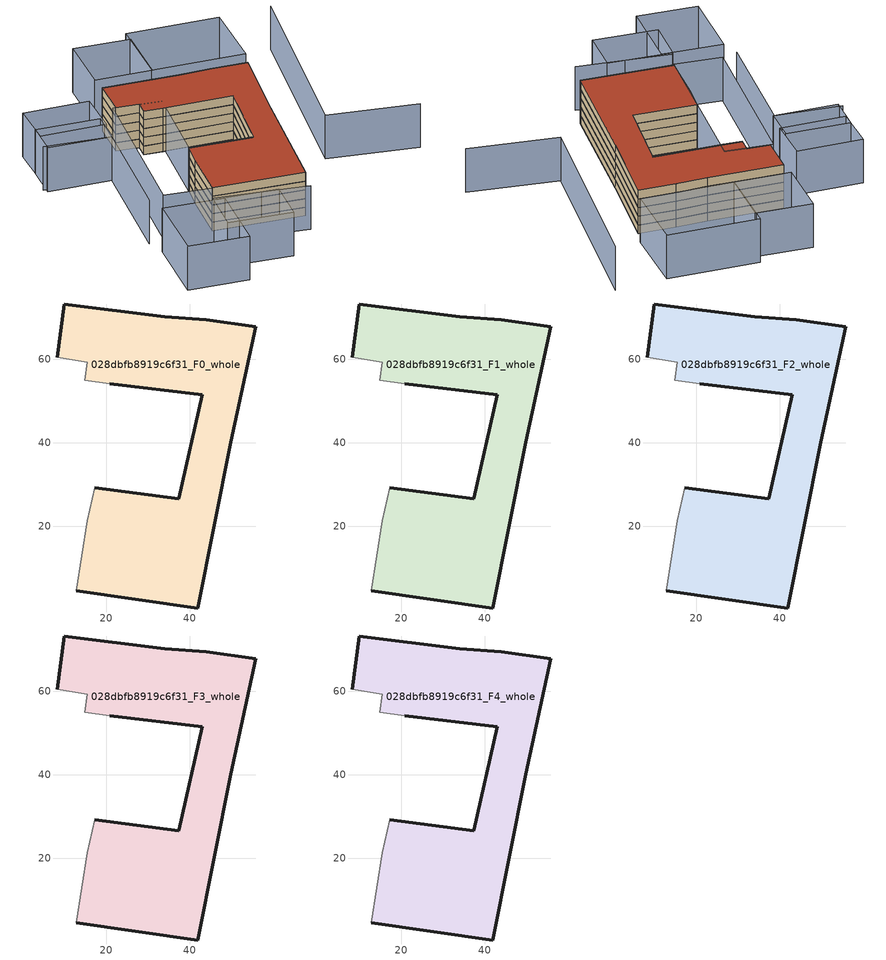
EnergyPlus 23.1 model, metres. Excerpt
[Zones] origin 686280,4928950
028dbfb8919c6f31_F0_whole
 floor ground (EU_floor_Construction): 41.93,0.33 49.86,40.07 55.88,67.85 43.92,69.42 34.02,70.14 9.94,73.25 8.19,60.43 15.46,59.33 14.8,54.96 20.87,54.14 42.99,51.49 37.33,26.5 17.22,29.23 15.44,21.31 12.75,4.47 z0
 wall outside (EU_wall_Construction): 8.19,60.43 9.94,73.25 34.02,70.14 43.92,69.42 55.88,67.85 49.86,40.07 41.93,0.33 12.75,4.47 / 17.22,29.23 37.33,26.5 42.99,51.49 20.87,54.14 z0:3
 wall adiabatic (EU_wall_Construction): 12.75,4.47 15.44,21.31 17.22,29.23 / 20.87,54.14 14.8,54.96 15.46,59.33 8.19,60.43 z0:3
028dbfb8919c6f31_F1_whole
 floor to 028dbfb8919c6f31_F0_whole (EU_floor_Construction): 41.93,0.33 49.86,40.07 55.88,67.85 43.92,69.42 34.02,70.14 9.94,73.25 8.19,60.43 15.46,59.33 14.8,54.96 20.87,54.14 42.99,51.49 37.33,26.5 17.22,29.23 15.44,21.31 12.75,4.47 z3
 wall outside (EU_wall_Construction): 8.19,60.43 9.94,73.25 34.02,70.14 43.92,69.42 55.88,67.85 49.86,40.07 41.93,0.33 12.75,4.47 / 17.22,29.23 37.33,26.5 42.99,51.49 20.87,54.14 z3:6
 wall adiabatic (EU_wall_Construction): 12.75,4.47 15.44,21.31 17.22,29.23 / 20.87,54.14 14.8,54.96 15.46,59.33 8.19,60.43 z3:6
028dbfb8919c6f31_F2_whole
 floor to 028dbfb8919c6f31_F1_whole (EU_floor_Construction): 41.93,0.33 49.86,40.07 55.88,67.85 43.92,69.42 34.02,70.14 9.94,73.25 8.19,60.43 15.46,59.33 14.8,54.96 20.87,54.14 42.99,51.49 37.33,26.5 17.22,29.23 15.44,21.31 12.75,4.47 z6
 wall outside (EU_wall_Construction): 8.19,60.43 9.94,73.25 34.02,70.14 43.92,69.42 55.88,67.85 49.86,40.07 41.93,0.33 12.75,4.47 / 17.22,29.23 37.33,26.5 42.99,51.49 20.87,54.14 z6:9
 wall adiabatic (EU_wall_Construction): 12.75,4.47 15.44,21.31 17.22,29.23 / 20.87,54.14 14.8,54.96 15.46,59.33 8.19,60.43 z6:9
028dbfb8919c6f31_F3_whole
 floor to 028dbfb8919c6f31_F2_whole (EU_floor_Construction): 41.93,0.33 49.86,40.07 55.88,67.85 43.92,69.42 34.02,70.14 9.94,73.25 8.19,60.43 15.46,59.33 14.8,54.96 20.87,54.14 42.99,51.49 37.33,26.5 17.22,29.23 15.44,21.31 12.75,4.47 z9
 wall outside (EU_wall_Construction): 8.19,60.43 9.94,73.25 34.02,70.14 43.92,69.42 55.88,67.85 49.86,40.07 41.93,0.33 12.75,4.47 / 17.22,29.23 37.33,26.5 42.99,51.49 20.87,54.14 z9:12
 wall adiabatic (EU_wall_Construction): 12.75,4.47 15.44,21.31 17.22,29.23 / 20.87,54.14 14.8,54.96 15.46,59.33 8.19,60.43 z9:12
028dbfb8919c6f31_F4_whole
 floor to 028dbfb8919c6f31_F3_whole (EU_floor_Construction): 41.93,0.33 49.86,40.07 55.88,67.85 43.92,69.42 34.02,70.14 9.94,73.25 8.19,60.43 15.46,59.33 14.8,54.96 20.87,54.14 42.99,51.49 37.33,26.5 17.22,29.23 15.44,21.31 12.75,4.47 z12
 wall outside (EU_wall_Construction): 8.19,60.43 9.94,73.25 34.02,70.14 43.92,69.42 55.88,67.85 49.86,40.07 41.93,0.33 12.75,4.47 / 17.22,29.23 37.33,26.5 42.99,51.49 20.87,54.14 z12:15
 wall adiabatic (EU_wall_Construction): 12.75,4.47 15.44,21.31 17.22,29.23 / 20.87,54.14 14.8,54.96 15.46,59.33 8.19,60.43 z12:15
 roof outside (EU_roof_Construction): 55.88,67.85 49.86,40.07 41.93,0.33 12.75,4.47 15.44,21.31 17.22,29.23 37.33,26.5 42.99,51.49 20.87,54.14 14.8,54.96 15.46,59.33 8.19,60.43 9.94,73.25 34.02,70.14 43.92,69.42 z15
shading: 91.08,22.56 62.53,28.81 / 62.53,28.81 77.09,95.26 / 10.38,-1.55 39.75,-7.47 / -21.7,48.94 -0.65,45.24 / -0.65,45.24 -7.57,5.86 / -9.56,-24.23 -6.1,-0.19 / -6.1,-0.19 13.26,-2.97 / 13.26,-2.97 9.81,-27.02 / 9.81,-27.02 -9.56,-24.23 / 28.03,-19.75 7.66,-16.64 / 7.66,-16.64 9.87,-2.18 / 9.87,-2.18 30.24,-5.29 / 30.24,-5.29 28.03,-19.75 / 22.43,58.08 12.67,4.03 / 12.67,4.03 -2.41,6.76 / -2.41,6.76 7.35,60.8 / 7.35,60.8 22.43,58.08 / -19.27,59.22 1.17,56.59 / 1.17,56.59 -0.31,45.07 / -0.31,45.07 -20.75,47.69 / -20.75,47.69 -19.27,59.22 / -18.13,69.92 2.85,67.71 / 2.85,67.71 1.29,52.89 / 1.29,52.89 -19.69,55.09 / -19.69,55.09 -18.13,69.92 / 57.56,72.62 27.94,76.1 / 27.94,76.1 30.68,99.43 / 30.68,99.43 60.29,95.96 / 60.29,95.96 57.56,72.62 / 28.09,76.08 9.95,78.38 / 9.95,78.38 12.46,98.17 / 12.46,98.17 30.6,95.87 / 30.6,95.87 28.09,76.08 z0:15
[Building]
EU S2 Campaign: North Axis=0; Terrain=City; Solar Distribution=FullExterior
[Site:Location]
Bologna: Latitude=44.5; Longitude=11.25; Time Zone=1; Elevation=37
[SizingPeriod:WeatherFileDays]
AnnualSizingPeriod: Begin Month=1; Begin Day of Month=1; End Month=12; End Day of Month=31; Day of Week for Start Day=Monday; Use Weather File Daylight Saving Period=No; Use Weather File Rain and Snow Indicators=No
[MATERIAL]
EU_InternalMass_Material: Roughness=MediumRough; Thickness=0.1; Conductivity=1; Density=1800; Specific Heat=900; Thermal Absorptance=0.9; Solar Absorptance=0.7; Visible Absorptance=0.7
[MATERIAL:NOMASS] Roughness=MediumRough; Thermal Absorptance=0.9; Solar Absorptance=0.7; Visible Absorptance=0.7
Name | Thermal Resistance
EU_wall_NoMass | 0.905828
EU_roof_NoMass | 0.37593
EU_floor_NoMass | 0.67114
[CONSTRUCTION]
EU_wall_Construction: EU_wall_NoMass
EU_roof_Construction: EU_roof_NoMass
EU_floor_Construction: EU_floor_NoMass
EU_InternalMass_Construction: EU_InternalMass_Material
[ZONE] Type=1; Multiplier=1; Ceiling Height=autocalculate; Volume=5291.01; Floor Area=autocalculate; Part of Total Floor Area=Yes
028dbfb8919c6f31_F0_whole; 028dbfb8919c6f31_F1_whole; 028dbfb8919c6f31_F2_whole; 028dbfb8919c6f31_F3_whole; 028dbfb8919c6f31_F4_whole
[INTERNALMASS] Construction=EU_InternalMass_Construction; Surface Area=1695.02
Name | Zone or ZoneList
028dbfb8919c6f31_F0_whole_EU_InternalMass | 028dbfb8919c6f31_F0_whole
028dbfb8919c6f31_F1_whole_EU_InternalMass | 028dbfb8919c6f31_F1_whole
028dbfb8919c6f31_F2_whole_EU_InternalMass | 028dbfb8919c6f31_F2_whole
028dbfb8919c6f31_F3_whole_EU_InternalMass | 028dbfb8919c6f31_F3_whole
028dbfb8919c6f31_F4_whole_EU_InternalMass | 028dbfb8919c6f31_F4_whole
[OTHEREQUIPMENT] Fuel Type=Electricity; Design Level Calculation Method=Watts/Area; Power per Zone Floor Area=1; Fraction Latent=0; Fraction Radiant=0; Fraction Lost=0; Carbon Dioxide Generation Rate=0; EndUse Subcategory=EU_Step8_InternalGains
Name | Zone or ZoneList or Space or SpaceList | Schedule
EU_Step8_InternalGain_028dbfb8919c6f31_F0_whole_f000 | 028dbfb8919c6f31_F0_whole | EU_Step8_GainSchedule_028dbfb8919c6f31_F0_whole_f000
EU_Step8_InternalGain_028dbfb8919c6f31_F1_whole_f000 | 028dbfb8919c6f31_F1_whole | EU_Step8_GainSchedule_028dbfb8919c6f31_F1_whole_f000
EU_Step8_InternalGain_028dbfb8919c6f31_F2_whole_f000 | 028dbfb8919c6f31_F2_whole | EU_Step8_GainSchedule_028dbfb8919c6f31_F2_whole_f000
EU_Step8_InternalGain_028dbfb8919c6f31_F3_whole_f000 | 028dbfb8919c6f31_F3_whole | EU_Step8_GainSchedule_028dbfb8919c6f31_F3_whole_f000
EU_Step8_InternalGain_028dbfb8919c6f31_F4_whole_f000 | 028dbfb8919c6f31_F4_whole | EU_Step8_GainSchedule_028dbfb8919c6f31_F4_whole_f000
[ZONEVENTILATION:DESIGNFLOWRATE] Schedule=EU_AlwaysOn; Design Flow Rate Calculation Method=AirChanges/Hour; Air Changes per Hour=0.73129; Ventilation Type=Natural; Fan Pressure Rise=0; Fan Total Efficiency=1; Constant Term Coefficient=1; Temperature Term Coefficient=0; Velocity Term Coefficient=0; Velocity Squared Term Coefficient=0; Minimum Indoor Temperature=-100; Maximum Indoor Temperature=100; Delta Temperature=-100; Minimum Outdoor Temperature=-100; Maximum Outdoor Temperature=100; Maximum Wind Speed=40
Name | Zone or ZoneList or Space or SpaceList
EU_ConstantAir_028dbfb8919c6f31_F0_whole | 028dbfb8919c6f31_F0_whole
EU_ConstantAir_028dbfb8919c6f31_F1_whole | 028dbfb8919c6f31_F1_whole
EU_ConstantAir_028dbfb8919c6f31_F2_whole | 028dbfb8919c6f31_F2_whole
EU_ConstantAir_028dbfb8919c6f31_F3_whole | 028dbfb8919c6f31_F3_whole
EU_ConstantAir_028dbfb8919c6f31_F4_whole | 028dbfb8919c6f31_F4_whole
[HVACTEMPLATE:THERMOSTAT] Constant Heating Setpoint=20; Constant Cooling Setpoint=50
EU_HeatOnly_028dbfb8919c6f31_F0_whole; EU_HeatOnly_028dbfb8919c6f31_F1_whole; EU_HeatOnly_028dbfb8919c6f31_F2_whole; EU_HeatOnly_028dbfb8919c6f31_F3_whole; EU_HeatOnly_028dbfb8919c6f31_F4_whole
[HVACTEMPLATE:ZONE:IDEALLOADSAIRSYSTEM] System Availability Schedule=EU_AlwaysOn; Maximum Heating Supply Air Temperature=50; Minimum Cooling Supply Air Temperature=13; Maximum Heating Supply Air Humidity Ratio=0.0156; Minimum Cooling Supply Air Humidity Ratio=0.0077; Heating Limit=NoLimit; Cooling Limit=NoLimit; Heating Availability Schedule=EU_AlwaysOn; Cooling Availability Schedule=EU_CoolingOff; Dehumidification Control Type=ConstantSensibleHeatRatio; Cooling Sensible Heat Ratio=0.7; Dehumidification Setpoint=60; Humidification Control Type=None; Humidification Setpoint=30; Outdoor Air Method=None; Outdoor Air Flow Rate per Person=0.00944; Outdoor Air Flow Rate per Zone Floor Area=0; Outdoor Air Flow Rate per Zone=0; Demand Controlled Ventilation Type=None; Outdoor Air Economizer Type=NoEconomizer; Heat Recovery Type=None; Sensible Heat Recovery Effectiveness=0.7; Latent Heat Recovery Effectiveness=0.65
Name | Template Thermostat
028dbfb8919c6f31_F0_whole | EU_HeatOnly_028dbfb8919c6f31_F0_whole
028dbfb8919c6f31_F1_whole | EU_HeatOnly_028dbfb8919c6f31_F1_whole
028dbfb8919c6f31_F2_whole | EU_HeatOnly_028dbfb8919c6f31_F2_whole
028dbfb8919c6f31_F3_whole | EU_HeatOnly_028dbfb8919c6f31_F3_whole
028dbfb8919c6f31_F4_whole | EU_HeatOnly_028dbfb8919c6f31_F4_whole
[SIZING:ZONE] Zone Cooling Design Supply Air Temperature Input Method=SupplyAirTemperature; Zone Cooling Design Supply Air Temperature=13; Zone Heating Design Supply Air Temperature Input Method=SupplyAirTemperature; Zone Heating Design Supply Air Temperature=50; Zone Cooling Design Supply Air Humidity Ratio=0.008; Zone Heating Design Supply Air Humidity Ratio=0.008; Cooling Design Air Flow Method=DesignDay; Cooling Design Air Flow Rate=0; Cooling Minimum Air Flow per Zone Floor Area=0.000762; Cooling Minimum Air Flow=0; Cooling Minimum Air Flow Fraction=0.2; Heating Design Air Flow Method=DesignDay; Heating Design Air Flow Rate=0; Heating Maximum Air Flow per Zone Floor Area=0.002032; Heating Maximum Air Flow=0.141576; Heating Maximum Air Flow Fraction=0.3; Account for Dedicated Outdoor Air System=No; Dedicated Outdoor Air System Control Strategy=NeutralSupplyAir; Dedicated Outdoor Air Low Setpoint Temperature for Design=autosize; Dedicated Outdoor Air High Setpoint Temperature for Design=autosize; Zone Load Sizing Method=Sensible Load Only No Latent Load; Zone Latent Cooling Design Supply Air Humidity Ratio Input Method=HumidityRatioDifference; Zone Cooling Design Supply Air Humidity Ratio Difference=0.005; Zone Latent Heating Design Supply Air Humidity Ratio Input Method=HumidityRatioDifference; Zone Humidification Design Supply Air Humidity Ratio Difference=0.005
028dbfb8919c6f31_F0_whole; 028dbfb8919c6f31_F1_whole; 028dbfb8919c6f31_F2_whole; 028dbfb8919c6f31_F3_whole; 028dbfb8919c6f31_F4_whole
[SCHEDULE:CONSTANT]
Name | Hourly Value
EU_AlwaysOn | 1
EU_CoolingOff | 0
[SCHEDULE:FILE] Column Number=1; Rows to Skip at Top=0; Number of Hours of Data=8760; Column Separator=Comma; Interpolate to Timestep=No; Minutes per Item=60; Adjust Schedule for Daylight Savings=Yes
Name | File
EU_Step8_GainSchedule_028dbfb8919c6f31_F0_whole_f000 | ../../schedules/028dbfb8919c6f31/028dbfb8919c6f31_F0_whole_f000_gain.csv
EU_Step8_GainSchedule_028dbfb8919c6f31_F1_whole_f000 | ../../schedules/028dbfb8919c6f31/028dbfb8919c6f31_F1_whole_f000_gain.csv
EU_Step8_GainSchedule_028dbfb8919c6f31_F2_whole_f000 | ../../schedules/028dbfb8919c6f31/028dbfb8919c6f31_F2_whole_f000_gain.csv
EU_Step8_GainSchedule_028dbfb8919c6f31_F3_whole_f000 | ../../schedules/028dbfb8919c6f31/028dbfb8919c6f31_F3_whole_f000_gain.csv
EU_Step8_GainSchedule_028dbfb8919c6f31_F4_whole_f000 | ../../schedules/028dbfb8919c6f31/028dbfb8919c6f31_F4_whole_f000_gain.csv
